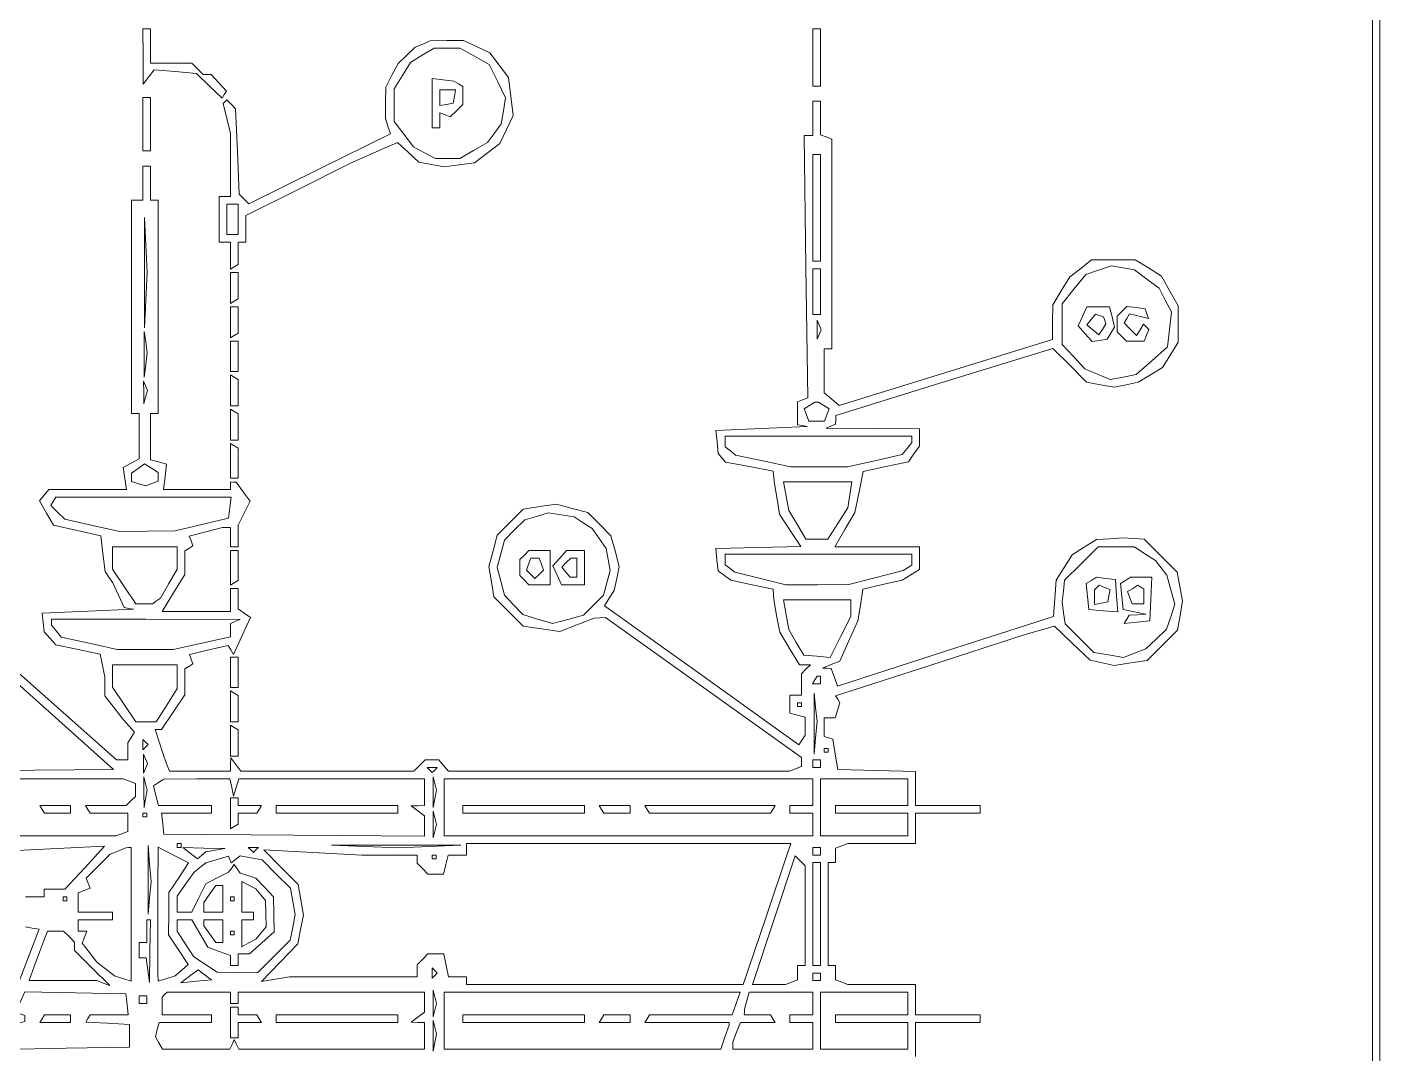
# Paper-space layout 'AN-05-DGE-020' of a CAD drawing. Header units: metres, sheet in millimetres. Extents: x 12 to 193, y 4 to 291.
# Drawn here: x 147.92 to 192.59, y 181.12 to 215.02 of the extents above; entities that cross this region are included whole.
import ezdxf

# ---------------------------------------------------------------- set-up
doc = ezdxf.new("R2010")
doc.units = ezdxf.units.M
doc.layers.add('DGE_CONTORNOS', color=7, linetype='Continuous', lineweight=0)
doc.layers.add('DGE_DATOS', color=7, linetype='Continuous', lineweight=0)

# ---------------------------------------------------------------- blocks, each defined once
blk = doc.blocks.new('LP_REF_DGE_MT_020')
at = {"layer": 'DGE_CONTORNOS'}
for points in [[(29.454, 147.095), (29.454, 24.935), (111.022, 24.935), (192.59, 24.935), (192.59, 147.095), (192.59, 269.255), (111.022, 269.255), (29.454, 269.255)], [(192.339, 208.239), (192.339, 147.474), (186.212, 147.442), (180.085, 147.409), (180.051, 144.864), (180.017, 142.319), (111.459, 142.319), (42.902, 142.319), (42.902, 205.661), (42.902, 269.004), (117.62, 269.004), (192.339, 269.004)], [(151.747, 214.051), (151.751, 213.139), (151.93, 213.375), (152.108, 213.611), (152.81, 213.553), (153.511, 213.495), (153.932, 213.086), (154.354, 212.678), (154.427, 212.795), (154.499, 212.913), (154.248, 213.183), (153.996, 213.454), (153.866, 213.454), (153.736, 213.454), (153.548, 213.642), (153.359, 213.831), (152.677, 213.831), (151.994, 213.831), (151.994, 214.396), (151.994, 214.962), (151.869, 214.962), (151.743, 214.962)], [(173.863, 214.019), (173.863, 213.077), (173.989, 213.077), (174.115, 213.077), (174.115, 214.019), (174.115, 214.962), (173.989, 214.962), (173.863, 214.962)], [(160.981, 214.463), (160.729, 214.358), (160.448, 214.091), (160.167, 213.823), (159.965, 213.434), (159.764, 213.044), (159.756, 212.526), (159.749, 212.008), (159.831, 211.752), (159.912, 211.496), (157.577, 210.34), (155.241, 209.184), (155.08, 209.344), (154.92, 209.505), (154.861, 210.917), (154.803, 212.329), (154.658, 212.474), (154.512, 212.62), (154.454, 212.562), (154.396, 212.504), (154.512, 212.005), (154.628, 211.506), (154.631, 210.469), (154.634, 209.432), (154.445, 209.432), (154.257, 209.432), (154.257, 208.678), (154.257, 207.924), (154.445, 207.924), (154.634, 207.924), (154.634, 207.476), (154.634, 207.029), (154.759, 207.107), (154.885, 207.184), (154.885, 207.554), (154.885, 207.924), (155.011, 207.924), (155.137, 207.924), (155.137, 208.363), (155.137, 208.802), (156.865, 209.664), (158.593, 210.527), (159.37, 210.872), (160.146, 211.218), (160.499, 210.89), (160.852, 210.563), (161.27, 210.485), (161.688, 210.406), (162.187, 210.473), (162.687, 210.54), (163.104, 210.859), (163.522, 211.177), (163.743, 211.644), (163.965, 212.11), (163.891, 212.733), (163.817, 213.356), (163.506, 213.764), (163.194, 214.172), (162.76, 214.378), (162.325, 214.585), (161.779, 214.577), (161.232, 214.569)], [(162.692, 214.059), (163.18, 213.784), (163.447, 213.234), (163.713, 212.683), (163.644, 212.255), (163.574, 211.827), (163.346, 211.517), (163.117, 211.208), (162.66, 210.948), (162.203, 210.689), (161.806, 210.689), (161.408, 210.689), (161.044, 210.877), (160.68, 211.065), (160.359, 211.486), (160.038, 211.906), (160.038, 212.445), (160.038, 212.984), (160.308, 213.42), (160.577, 213.856), (160.968, 214.094), (161.358, 214.332), (161.781, 214.333), (162.203, 214.333)], [(161.295, 212.508), (161.295, 211.694), (161.421, 211.694), (161.546, 211.694), (161.546, 211.941), (161.546, 212.189), (161.719, 212.123), (161.891, 212.057), (162.096, 212.261), (162.3, 212.466), (162.3, 212.764), (162.3, 213.062), (162.157, 213.151), (162.013, 213.239), (161.654, 213.281), (161.295, 213.323)], [(151.743, 211.82), (151.743, 210.94), (151.869, 210.94), (151.994, 210.94), (151.994, 211.82), (151.994, 212.699), (151.869, 212.699), (151.743, 212.699)], [(162.025, 212.732), (161.983, 212.514), (161.765, 212.472), (161.546, 212.43), (161.546, 212.69), (161.546, 212.951), (161.807, 212.951), (162.068, 212.951)], [(174.115, 209.055), (174.115, 207.295), (173.989, 207.295), (173.863, 207.295), (173.863, 209.055), (173.863, 210.814), (173.989, 210.814), (174.115, 210.814)], [(154.885, 208.678), (154.885, 208.175), (154.697, 208.175), (154.508, 208.175), (154.508, 208.678), (154.508, 209.18), (154.697, 209.18), (154.885, 209.18)], [(151.836, 206.007), (151.793, 205.096), (151.793, 206.918), (151.793, 208.741), (151.836, 207.829), (151.88, 206.918)], [(154.634, 206.408), (154.634, 205.898), (154.759, 205.976), (154.885, 206.053), (154.885, 206.486), (154.885, 206.918), (154.759, 206.918), (154.634, 206.918)], [(174.115, 206.29), (174.115, 205.536), (173.989, 205.536), (173.863, 205.536), (173.863, 206.29), (173.863, 207.044), (173.989, 207.044), (174.115, 207.044)], [(184.892, 206.706), (185.301, 206.403), (185.503, 206.011), (185.705, 205.62), (185.641, 205.044), (185.576, 204.467), (185.061, 204.01), (184.545, 203.553), (184.113, 203.471), (183.68, 203.39), (183.265, 203.568), (182.85, 203.745), (182.473, 204.146), (182.096, 204.547), (182.096, 205.218), (182.096, 205.889), (182.485, 206.372), (182.873, 206.855), (183.301, 207), (183.729, 207.145), (184.106, 207.078), (184.484, 207.01)], [(154.634, 205.277), (154.634, 204.767), (154.759, 204.845), (154.885, 204.922), (154.885, 205.355), (154.885, 205.787), (154.759, 205.787), (154.634, 205.787)], [(182.764, 205.473), (182.621, 205.16), (182.854, 204.902), (183.087, 204.645), (183.333, 204.682), (183.578, 204.719), (183.704, 204.919), (183.829, 205.12), (183.746, 205.453), (183.662, 205.787), (183.284, 205.787), (182.907, 205.787)], [(183.5, 205.339), (183.537, 205.222), (183.423, 205.041), (183.309, 204.861), (183.109, 205.026), (182.909, 205.192), (183.055, 205.368), (183.202, 205.544), (183.332, 205.501), (183.462, 205.457)], [(184.074, 205.642), (183.918, 205.485), (183.918, 205.222), (183.918, 204.958), (184.069, 204.807), (184.22, 204.656), (184.513, 204.656), (184.806, 204.656), (184.88, 204.85), (184.954, 205.044), (184.869, 205.129), (184.784, 205.214), (184.67, 205.029), (184.555, 204.845), (184.347, 205.052), (184.14, 205.26), (184.231, 205.408), (184.322, 205.556), (184.635, 205.478), (184.948, 205.399), (184.895, 205.562), (184.841, 205.724), (184.536, 205.761), (184.23, 205.798)], [(174.072, 204.876), (174.009, 204.719), (174.009, 205.033), (174.009, 205.347), (174.072, 205.19), (174.136, 205.033)], [(151.834, 203.873), (151.783, 203.462), (151.782, 204.216), (151.781, 204.97), (151.833, 204.627), (151.885, 204.283)], [(154.634, 204.153), (154.634, 203.651), (154.759, 203.651), (154.885, 203.651), (154.885, 204.153), (154.885, 204.656), (154.759, 204.656), (154.634, 204.656)], [(151.83, 202.805), (151.772, 202.582), (151.768, 202.959), (151.763, 203.336), (151.826, 203.182), (151.888, 203.027)], [(154.634, 203.03), (154.634, 202.519), (154.759, 202.519), (154.885, 202.519), (154.885, 202.952), (154.885, 203.384), (154.759, 203.462), (154.634, 203.54)], [(154.634, 201.898), (154.634, 201.388), (154.759, 201.388), (154.885, 201.388), (154.885, 201.821), (154.885, 202.253), (154.759, 202.331), (154.634, 202.409)], [(174.227, 202.53), (174.403, 202.419), (174.325, 202.218), (174.248, 202.017), (173.989, 202.017), (173.73, 202.017), (173.653, 202.218), (173.575, 202.419), (173.751, 202.53), (173.926, 202.641), (173.989, 202.641), (174.052, 202.641)], [(177.131, 201.412), (177.131, 201.311), (176.974, 201.11), (176.817, 200.91), (175.912, 200.709), (175.008, 200.509), (174.067, 200.509), (173.126, 200.509), (172.216, 200.7), (171.306, 200.891), (171.139, 201.03), (170.973, 201.168), (170.973, 201.341), (170.973, 201.514), (174.052, 201.514), (177.131, 201.514)], [(154.634, 200.705), (154.634, 200.132), (154.759, 200.132), (154.885, 200.132), (154.885, 200.627), (154.885, 201.122), (154.759, 201.2), (154.634, 201.278)], [(152.246, 200.178), (152.246, 200.033), (152.04, 199.954), (151.833, 199.875), (151.6, 199.949), (151.366, 200.023), (151.366, 200.158), (151.366, 200.292), (151.58, 200.449), (151.793, 200.605), (152.02, 200.464), (152.246, 200.322)], [(175.084, 199.579), (175.015, 199.153), (174.689, 198.637), (174.363, 198.121), (174, 198.121), (173.637, 198.121), (173.354, 198.592), (173.071, 199.063), (172.981, 199.535), (172.892, 200.006), (174.022, 200.006), (175.153, 200.006)], [(154.611, 199.159), (154.571, 198.814), (153.691, 198.603), (152.811, 198.393), (151.894, 198.382), (150.976, 198.372), (150.071, 198.573), (149.167, 198.774), (148.931, 199), (148.696, 199.226), (148.782, 199.365), (148.867, 199.503), (151.759, 199.503), (154.65, 199.503)], [(166.281, 198.661), (166.58, 198.465), (166.81, 198.136), (167.041, 197.806), (167.107, 197.445), (167.173, 197.084), (167.06, 196.675), (166.947, 196.267), (166.618, 195.937), (166.289, 195.608), (165.776, 195.47), (165.264, 195.332), (164.773, 195.479), (164.282, 195.626), (163.982, 195.949), (163.683, 196.273), (163.56, 196.729), (163.437, 197.186), (163.561, 197.638), (163.686, 198.09), (164.017, 198.421), (164.348, 198.751), (164.738, 198.868), (165.128, 198.986), (165.555, 198.921), (165.982, 198.856)], [(152.874, 197.499), (152.874, 197.13), (152.597, 196.651), (152.32, 196.173), (152.189, 196.08), (152.057, 195.988), (151.783, 195.986), (151.51, 195.984), (151.124, 196.556), (150.738, 197.128), (150.738, 197.499), (150.738, 197.869), (151.806, 197.869), (152.874, 197.869)], [(154.634, 197.171), (154.634, 196.598), (154.759, 196.675), (154.885, 196.753), (154.885, 197.248), (154.885, 197.744), (154.759, 197.744), (154.634, 197.744)], [(164.337, 197.593), (164.186, 197.442), (164.186, 197.178), (164.186, 196.914), (164.337, 196.763), (164.487, 196.613), (164.839, 196.613), (165.191, 196.613), (165.191, 197.178), (165.191, 197.744), (164.839, 197.744), (164.487, 197.744)], [(164.898, 197.295), (164.973, 197.098), (164.831, 196.956), (164.688, 196.814), (164.546, 196.956), (164.404, 197.098), (164.479, 197.295), (164.555, 197.492), (164.688, 197.492), (164.822, 197.492)], [(165.505, 197.492), (165.277, 197.24), (165.42, 196.926), (165.563, 196.613), (165.943, 196.613), (166.322, 196.613), (166.322, 197.178), (166.322, 197.744), (166.028, 197.744), (165.733, 197.744)], [(166.071, 197.178), (166.071, 196.864), (165.961, 196.864), (165.85, 196.864), (165.712, 197.03), (165.574, 197.197), (165.722, 197.344), (165.87, 197.492), (165.97, 197.492), (166.071, 197.492)], [(177.131, 197.437), (177.131, 197.256), (176.991, 197.169), (176.851, 197.083), (175.954, 196.85), (175.057, 196.617), (174.015, 196.615), (172.972, 196.613), (172.13, 196.819), (171.287, 197.026), (171.13, 197.149), (170.973, 197.272), (170.973, 197.445), (170.973, 197.618), (174.052, 197.618), (177.131, 197.618)], [(184.831, 197.638), (185.179, 197.409), (185.363, 197.168), (185.548, 196.927), (185.682, 196.447), (185.817, 195.968), (185.682, 195.557), (185.546, 195.146), (185.203, 194.819), (184.861, 194.492), (184.489, 194.352), (184.118, 194.211), (183.627, 194.294), (183.137, 194.377), (182.665, 194.85), (182.192, 195.322), (182.144, 195.685), (182.096, 196.047), (182.137, 196.406), (182.178, 196.764), (182.73, 197.317), (183.283, 197.869), (183.883, 197.869), (184.484, 197.868)], [(183.06, 196.755), (182.894, 196.649), (182.935, 196.222), (182.975, 195.796), (183.454, 195.756), (183.933, 195.717), (183.894, 196.249), (183.855, 196.781), (183.541, 196.821), (183.227, 196.86)], [(183.64, 196.253), (183.601, 196.05), (183.382, 196.008), (183.164, 195.966), (183.164, 196.205), (183.164, 196.445), (183.239, 196.52), (183.314, 196.595), (183.496, 196.525), (183.679, 196.455)], [(184.191, 196.755), (184.025, 196.649), (184.066, 196.223), (184.106, 195.797), (184.484, 195.717), (184.861, 195.637), (184.585, 195.622), (184.31, 195.607), (184.227, 195.473), (184.143, 195.338), (184.565, 195.378), (184.986, 195.419), (185.024, 196.141), (185.062, 196.864), (184.71, 196.862), (184.358, 196.86)], [(184.798, 196.228), (184.798, 195.984), (184.605, 195.984), (184.413, 195.984), (184.336, 196.185), (184.258, 196.387), (184.428, 196.491), (184.597, 196.596), (184.697, 196.534), (184.798, 196.472)], [(175.12, 195.84), (175.12, 195.569), (174.777, 194.891), (174.433, 194.213), (173.997, 194.25), (173.561, 194.287), (173.316, 194.709), (173.071, 195.131), (172.981, 195.62), (172.892, 196.11), (174.006, 196.11), (175.12, 196.11)], [(154.791, 195.398), (154.634, 195.335), (154.634, 195.113), (154.634, 194.892), (153.688, 194.684), (152.741, 194.476), (151.818, 194.476), (150.894, 194.476), (149.968, 194.679), (149.041, 194.882), (148.884, 195.08), (148.727, 195.278), (148.727, 195.38), (148.727, 195.481), (151.837, 195.472), (154.948, 195.462)], [(152.874, 193.578), (152.874, 193.183), (152.529, 192.636), (152.183, 192.089), (151.846, 192.088), (151.51, 192.088), (151.124, 192.66), (150.738, 193.232), (150.738, 193.603), (150.738, 193.973), (151.806, 193.973), (152.874, 193.973)], [(154.634, 193.722), (154.634, 193.219), (154.759, 193.219), (154.885, 193.219), (154.885, 193.722), (154.885, 194.225), (154.759, 194.225), (154.634, 194.225)], [(174.115, 193.471), (174.115, 193.345), (173.982, 193.345), (173.848, 193.345), (173.926, 193.471), (174.004, 193.596), (174.059, 193.596), (174.115, 193.596)], [(154.634, 192.598), (154.634, 192.088), (154.759, 192.088), (154.885, 192.088), (154.885, 192.521), (154.885, 192.953), (154.759, 193.031), (154.634, 193.108)], [(173.955, 191.557), (173.907, 191.02), (173.906, 192.025), (173.906, 193.031), (173.955, 192.563), (174.004, 192.095)], [(173.486, 192.654), (173.486, 192.591), (173.423, 192.591), (173.361, 192.591), (173.361, 192.654), (173.361, 192.716), (173.423, 192.716), (173.486, 192.716)], [(154.634, 191.467), (154.634, 190.957), (154.759, 190.957), (154.885, 190.957), (154.885, 191.389), (154.885, 191.822), (154.759, 191.9), (154.634, 191.977)], [(151.827, 191.25), (151.743, 191.166), (151.743, 191.334), (151.743, 191.502), (151.827, 191.418), (151.911, 191.334)], [(174.366, 191.146), (174.366, 191.083), (174.303, 191.083), (174.24, 191.083), (174.24, 191.146), (174.24, 191.208), (174.303, 191.208), (174.366, 191.208)], [(151.826, 190.549), (151.763, 190.391), (151.763, 190.706), (151.763, 191.02), (151.826, 190.863), (151.89, 190.706)], [(174.115, 190.706), (174.115, 190.58), (173.989, 190.58), (173.863, 190.58), (173.863, 190.706), (173.863, 190.831), (173.989, 190.831), (174.115, 190.831)], [(161.379, 190.496), (161.295, 190.412), (161.211, 190.496), (161.127, 190.58), (161.295, 190.58), (161.463, 190.58)], [(151.832, 189.545), (151.777, 189.26), (151.775, 189.763), (151.772, 190.266), (151.829, 190.047), (151.887, 189.829)], [(154.672, 189.92), (154.728, 189.637), (154.821, 189.92), (154.914, 190.203), (157.979, 190.203), (161.044, 190.203), (161.044, 189.763), (161.044, 189.323), (160.824, 189.319), (160.604, 189.315), (160.824, 189.148), (161.044, 188.981), (161.044, 188.647), (161.044, 188.313), (156.739, 188.347), (152.434, 188.381), (152.395, 188.726), (152.355, 189.072), (153.18, 189.072), (154.005, 189.072), (154.005, 189.197), (154.005, 189.323), (153.128, 189.323), (152.251, 189.323), (152.168, 189.651), (152.086, 189.979), (152.26, 190.089), (152.434, 190.199), (153.525, 190.201), (154.616, 190.203)], [(161.384, 189.545), (161.329, 189.26), (161.327, 189.763), (161.324, 190.266), (161.381, 190.047), (161.439, 189.829)], [(173.863, 189.763), (173.863, 189.323), (173.486, 189.323), (173.109, 189.323), (173.109, 189.197), (173.109, 189.072), (173.486, 189.072), (173.863, 189.072), (173.863, 188.695), (173.863, 188.318), (167.775, 188.318), (161.686, 188.318), (161.686, 189.26), (161.686, 190.203), (167.775, 190.203), (173.863, 190.203)], [(177.005, 189.763), (177.005, 189.323), (175.811, 189.323), (174.617, 189.323), (174.617, 189.197), (174.617, 189.072), (175.811, 189.072), (177.005, 189.072), (177.005, 188.695), (177.005, 188.318), (175.56, 188.318), (174.115, 188.318), (174.115, 189.26), (174.115, 190.203), (175.56, 190.203), (177.005, 190.203)], [(154.634, 189.064), (154.634, 188.554), (154.759, 188.632), (154.885, 188.71), (154.885, 188.891), (154.885, 189.072), (155.192, 189.072), (155.499, 189.072), (155.576, 189.197), (155.654, 189.323), (155.27, 189.323), (154.885, 189.323), (154.885, 189.449), (154.885, 189.575), (154.759, 189.575), (154.634, 189.575)], [(148.412, 189.197), (148.49, 189.072), (148.923, 189.072), (149.355, 189.072), (149.355, 189.197), (149.355, 189.323), (148.845, 189.323), (148.335, 189.323)], [(151.869, 189.009), (151.869, 188.946), (151.806, 188.946), (151.743, 188.946), (151.743, 189.009), (151.743, 189.072), (151.806, 189.072), (151.869, 189.072)], [(156.142, 189.197), (156.142, 189.072), (158.153, 189.072), (160.164, 189.072), (160.164, 189.197), (160.164, 189.323), (158.153, 189.323), (156.142, 189.323)], [(161.382, 188.475), (161.324, 188.255), (161.324, 188.695), (161.324, 189.135), (161.382, 188.915), (161.439, 188.695)], [(162.3, 189.197), (162.3, 189.072), (164.311, 189.072), (166.322, 189.072), (166.322, 189.197), (166.322, 189.323), (164.311, 189.323), (162.3, 189.323)], [(166.888, 189.197), (166.966, 189.072), (167.398, 189.072), (167.831, 189.072), (167.831, 189.197), (167.831, 189.323), (167.32, 189.323), (166.81, 189.323)], [(168.396, 189.197), (168.474, 189.072), (170.47, 189.072), (172.466, 189.072), (172.544, 189.197), (172.621, 189.323), (170.47, 189.323), (168.318, 189.323)], [(151.356, 185.735), (151.355, 183.528), (151.078, 183.615), (150.8, 183.702), (150.51, 183.929), (150.22, 184.155), (149.976, 184.466), (149.731, 184.776), (149.808, 184.976), (149.885, 185.176), (149.746, 185.176), (149.606, 185.176), (149.606, 185.364), (149.606, 185.553), (150.172, 185.553), (150.738, 185.553), (150.738, 185.678), (150.738, 185.804), (150.172, 185.804), (149.606, 185.804), (149.606, 186.122), (149.606, 186.44), (149.802, 186.516), (149.998, 186.591), (149.933, 186.759), (149.869, 186.927), (150.262, 187.32), (150.655, 187.714), (150.916, 187.819), (151.178, 187.925), (151.267, 187.933), (151.357, 187.941)], [(151.961, 186.272), (151.913, 185.741), (151.913, 186.872), (151.914, 188.004), (151.961, 187.403), (152.009, 186.802)], [(152.927, 186.942), (152.602, 186.452), (152.596, 185.751), (152.59, 185.05), (152.914, 184.56), (153.237, 184.071), (153.024, 183.884), (152.811, 183.697), (152.529, 183.611), (152.246, 183.525), (152.237, 183.785), (152.229, 184.045), (152.229, 184.673), (152.229, 185.301), (152.237, 186.624), (152.246, 187.946), (152.749, 187.689), (153.251, 187.433)], [(153, 188.004), (153, 187.941), (152.937, 187.941), (152.874, 187.941), (152.874, 188.004), (152.874, 188.066), (152.937, 188.066), (153, 188.066)], [(154.803, 187.547), (154.948, 187.667), (155.312, 187.597), (155.675, 187.527), (156.143, 187.06), (156.61, 186.593), (156.692, 186.158), (156.773, 185.724), (156.689, 185.3), (156.604, 184.877), (156.064, 184.337), (155.524, 183.798), (154.859, 183.808), (154.194, 183.818), (153.81, 184.074), (153.427, 184.33), (153.15, 184.751), (152.874, 185.172), (152.874, 185.363), (152.874, 185.553), (153.113, 185.553), (153.352, 185.553), (153.619, 185.101), (153.885, 184.649), (154.26, 184.508), (154.634, 184.367), (154.634, 184.206), (154.634, 184.045), (154.759, 184.045), (154.885, 184.045), (154.885, 184.233), (154.885, 184.422), (155.072, 184.422), (155.258, 184.422), (155.669, 184.788), (156.079, 185.155), (156.067, 185.734), (156.055, 186.312), (155.764, 186.622), (155.474, 186.931), (155.211, 187.013), (154.948, 187.095), (154.854, 187.235), (154.759, 187.375), (154.665, 187.249), (154.571, 187.124), (154.194, 186.933), (153.817, 186.743), (153.587, 186.274), (153.356, 185.804), (153.115, 185.804), (152.874, 185.804), (152.874, 186.068), (152.874, 186.331), (153.152, 186.727), (153.431, 187.124), (153.624, 187.279), (153.817, 187.435), (154.194, 187.541), (154.571, 187.647), (154.615, 187.537), (154.658, 187.427)], [(154.131, 187.849), (153.817, 187.791), (153.681, 187.679), (153.545, 187.568), (153.304, 187.75), (153.063, 187.933), (153.754, 187.92), (154.445, 187.906)], [(155.472, 187.857), (155.388, 187.773), (155.304, 187.857), (155.22, 187.941), (155.388, 187.941), (155.555, 187.941)], [(173.08, 187.909), (173.023, 187.752), (172.295, 185.584), (171.567, 183.416), (166.997, 183.416), (162.426, 183.416), (162.426, 183.542), (162.426, 183.668), (162.128, 183.668), (161.829, 183.668), (161.754, 184.045), (161.678, 184.422), (161.415, 184.422), (161.151, 184.422), (160.972, 184.242), (160.792, 184.063), (160.792, 183.865), (160.792, 183.668), (158.687, 183.666), (156.582, 183.665), (156.119, 183.588), (155.656, 183.512), (156.259, 184.137), (156.861, 184.762), (156.95, 185.235), (157.039, 185.708), (156.953, 186.213), (156.868, 186.718), (156.3, 187.287), (155.731, 187.856), (157.35, 187.773), (158.97, 187.69), (159.881, 187.69), (160.792, 187.689), (160.792, 187.555), (160.792, 187.42), (160.972, 187.24), (161.151, 187.061), (161.409, 187.061), (161.667, 187.061), (161.746, 187.375), (161.825, 187.689), (162.126, 187.689), (162.426, 187.689), (162.426, 187.878), (162.426, 188.066), (167.781, 188.066), (173.136, 188.066)], [(161.207, 187.973), (160.176, 187.931), (159.07, 187.973), (157.964, 188.015), (160.101, 188.015), (162.238, 188.015)], [(161.421, 187.626), (161.421, 187.564), (161.358, 187.564), (161.295, 187.564), (161.295, 187.626), (161.295, 187.689), (161.358, 187.689), (161.421, 187.689)], [(173.612, 185.687), (173.612, 184.045), (173.486, 184.045), (173.361, 184.045), (173.361, 183.807), (173.361, 183.569), (173.162, 183.493), (172.963, 183.416), (172.419, 183.416), (171.874, 183.416), (172.579, 185.538), (173.283, 187.659), (173.448, 187.495), (173.612, 187.33)], [(174.115, 187.815), (174.115, 187.689), (173.989, 187.689), (173.863, 187.689), (173.863, 187.815), (173.863, 187.941), (173.989, 187.941), (174.115, 187.941)], [(174.115, 185.741), (174.115, 184.045), (173.989, 184.045), (173.863, 184.045), (173.863, 185.741), (173.863, 187.438), (173.989, 187.438), (174.115, 187.438)], [(155.631, 186.38), (155.79, 186.189), (155.802, 185.756), (155.814, 185.324), (155.643, 185.117), (155.471, 184.911), (155.241, 184.787), (155.011, 184.664), (155.011, 185.108), (155.011, 185.553), (155.199, 185.553), (155.388, 185.553), (155.388, 185.678), (155.388, 185.804), (155.199, 185.804), (155.011, 185.804), (155.011, 186.311), (155.011, 186.818), (155.241, 186.695), (155.471, 186.572)], [(149.229, 186.244), (149.229, 186.181), (149.167, 186.181), (149.104, 186.181), (149.104, 186.244), (149.104, 186.307), (149.167, 186.307), (149.229, 186.307)], [(154.382, 186.244), (154.382, 185.804), (154.068, 185.804), (153.754, 185.804), (153.754, 185.965), (153.754, 186.125), (153.95, 186.405), (154.145, 186.684), (154.264, 186.684), (154.382, 186.684)], [(154.759, 186.244), (154.759, 186.181), (154.697, 186.181), (154.634, 186.181), (154.634, 186.244), (154.634, 186.307), (154.697, 186.307), (154.759, 186.307)], [(151.974, 184.516), (151.954, 183.479), (151.904, 183.888), (151.853, 184.296), (151.735, 184.296), (151.617, 184.296), (151.617, 184.547), (151.617, 184.799), (151.743, 184.799), (151.869, 184.799), (151.869, 185.176), (151.869, 185.553), (151.932, 185.553), (151.994, 185.553)], [(154.382, 185.176), (154.382, 184.799), (154.264, 184.799), (154.145, 184.799), (153.95, 185.078), (153.754, 185.357), (153.754, 185.455), (153.754, 185.553), (154.068, 185.553), (154.382, 185.553)], [(149.301, 184.996), (149.481, 184.817), (149.481, 184.679), (149.481, 184.541), (150.063, 183.959), (150.645, 183.377), (150.43, 183.459), (150.214, 183.542), (149.099, 183.542), (147.984, 183.542), (148.154, 184.013), (148.324, 184.485), (148.459, 184.83), (148.595, 185.176), (148.858, 185.176), (149.122, 185.176)], [(154.759, 185.113), (154.759, 185.05), (154.697, 185.05), (154.634, 185.05), (154.634, 185.113), (154.634, 185.176), (154.697, 185.176), (154.759, 185.176)], [(153.981, 183.591), (154.02, 183.57), (153.506, 183.521), (152.991, 183.472), (153.276, 183.686), (153.561, 183.901), (153.752, 183.757), (153.943, 183.613)], [(161.379, 183.709), (161.295, 183.626), (161.295, 183.793), (161.295, 183.961), (161.379, 183.877), (161.463, 183.793)], [(174.115, 183.668), (174.115, 183.542), (173.989, 183.542), (173.863, 183.542), (173.863, 183.668), (173.863, 183.793), (173.989, 183.793), (174.115, 183.793)], [(151.217, 182.756), (151.257, 182.411), (150.628, 182.411), (149.998, 182.411), (149.925, 182.292), (149.851, 182.172), (150.577, 182.134), (151.303, 182.097), (151.303, 181.72), (151.303, 181.343), (149.203, 181.308), (147.104, 181.274), (147.242, 181.67), (147.38, 182.067), (147.614, 182.128), (147.847, 182.189), (147.847, 182.289), (147.847, 182.39), (147.691, 182.442), (147.536, 182.494), (147.69, 182.833), (147.845, 183.172), (149.511, 183.137), (151.178, 183.102)], [(161.382, 182.568), (161.324, 182.348), (161.324, 182.788), (161.324, 183.228), (161.382, 183.008), (161.439, 182.788)], [(151.869, 182.914), (151.869, 182.788), (151.743, 182.788), (151.617, 182.788), (151.617, 182.914), (151.617, 183.039), (151.743, 183.039), (151.869, 183.039)], [(154.634, 182.976), (154.634, 182.788), (154.759, 182.788), (154.885, 182.788), (154.885, 182.976), (154.885, 183.165), (157.964, 183.165), (161.044, 183.165), (161.044, 182.833), (161.044, 182.501), (160.824, 182.334), (160.604, 182.167), (160.824, 182.163), (161.044, 182.159), (161.044, 181.72), (161.044, 181.28), (157.975, 181.28), (154.906, 181.28), (154.833, 181.437), (154.759, 181.594), (154.686, 181.437), (154.613, 181.28), (153.498, 181.28), (152.384, 181.28), (152.268, 181.486), (152.153, 181.692), (152.214, 181.926), (152.275, 182.159), (153.14, 182.159), (154.005, 182.159), (154.005, 182.285), (154.005, 182.411), (153.188, 182.411), (152.372, 182.411), (152.372, 182.704), (152.372, 182.997), (152.455, 183.081), (152.539, 183.165), (153.586, 183.165), (154.634, 183.165)], [(171.331, 182.788), (171.199, 182.411), (169.837, 182.411), (168.474, 182.411), (168.396, 182.285), (168.318, 182.159), (169.708, 182.159), (171.098, 182.159), (171.098, 182.115), (171.098, 182.071), (170.96, 181.675), (170.822, 181.28), (166.254, 181.28), (161.686, 181.28), (161.686, 182.222), (161.686, 183.165), (166.574, 183.165), (171.462, 183.165)], [(173.863, 182.788), (173.863, 182.411), (173.486, 182.411), (173.109, 182.411), (173.109, 182.285), (173.109, 182.159), (173.486, 182.159), (173.863, 182.159), (173.863, 181.72), (173.863, 181.28), (172.544, 181.28), (171.224, 181.28), (171.224, 181.397), (171.224, 181.515), (171.347, 181.837), (171.469, 182.159), (172.045, 182.159), (172.621, 182.159), (172.544, 182.285), (172.466, 182.411), (172.033, 182.411), (171.601, 182.411), (171.603, 182.505), (171.604, 182.599), (171.68, 182.882), (171.756, 183.165), (172.81, 183.165), (173.863, 183.165)], [(177.005, 182.788), (177.005, 182.411), (175.811, 182.411), (174.617, 182.411), (174.617, 182.285), (174.617, 182.159), (175.811, 182.159), (177.005, 182.159), (177.005, 181.72), (177.005, 181.28), (175.56, 181.28), (174.115, 181.28), (174.115, 182.222), (174.115, 183.165), (175.56, 183.165), (177.005, 183.165)], [(148.412, 182.285), (148.335, 182.159), (148.845, 182.159), (149.355, 182.159), (149.355, 182.285), (149.355, 182.411), (148.923, 182.411), (148.49, 182.411)], [(154.634, 182.159), (154.634, 181.657), (154.759, 181.657), (154.885, 181.657), (154.885, 181.908), (154.885, 182.159), (155.27, 182.159), (155.654, 182.159), (155.576, 182.285), (155.499, 182.411), (155.192, 182.411), (154.885, 182.411), (154.885, 182.536), (154.885, 182.662), (154.759, 182.662), (154.634, 182.662)], [(156.142, 182.285), (156.142, 182.159), (158.153, 182.159), (160.164, 182.159), (160.164, 182.285), (160.164, 182.411), (158.153, 182.411), (156.142, 182.411)], [(162.3, 182.285), (162.3, 182.159), (164.311, 182.159), (166.322, 182.159), (166.322, 182.285), (166.322, 182.411), (164.311, 182.411), (162.3, 182.411)], [(166.888, 182.285), (166.81, 182.159), (167.32, 182.159), (167.831, 182.159), (167.831, 182.285), (167.831, 182.411), (167.398, 182.411), (166.966, 182.411)], [(161.384, 181.501), (161.329, 181.217), (161.327, 181.72), (161.324, 182.222), (161.381, 182.004), (161.439, 181.785)]]:
    blk.add_lwpolyline(points, close=True, dxfattribs=at)
for points in [[(146.511, 194.318), (148.642, 192.418), (150.773, 190.517), (146.865, 190.484)], [(177.257, 181.037), (177.257, 181.598), (177.257, 182.159), (178.325, 182.159), (179.393, 182.159), (179.393, 182.285), (179.393, 182.411), (178.325, 182.411), (177.257, 182.411), (177.257, 182.914), (177.257, 183.416), (176.136, 183.416), (175.015, 183.416), (174.816, 183.493), (174.617, 183.569), (174.617, 183.807), (174.617, 184.045), (174.492, 184.045), (174.366, 184.045), (174.366, 185.741), (174.366, 187.438), (174.492, 187.438), (174.617, 187.438), (174.617, 187.676), (174.617, 187.914), (174.816, 187.99), (175.015, 188.066), (176.136, 188.066), (177.257, 188.066), (177.257, 188.569), (177.257, 189.072), (178.325, 189.072), (179.393, 189.072), (179.393, 189.197), (179.393, 189.323), (178.325, 189.323), (177.257, 189.323), (177.257, 189.884), (177.257, 190.445), (175.97, 190.481), (174.684, 190.517), (174.603, 191.015), (174.523, 191.512), (174.382, 191.559), (174.24, 191.606), (174.24, 191.91), (174.24, 192.214), (174.42, 192.214), (174.6, 192.214), (174.68, 192.464), (174.759, 192.714), (174.688, 192.83), (174.616, 192.945), (177.728, 193.952), (180.839, 194.958), (181.341, 195.104), (181.844, 195.25), (182.43, 194.687), (183.017, 194.124), (183.416, 194.036), (183.815, 193.948), (184.361, 194.03), (184.907, 194.112), (185.408, 194.613), (185.908, 195.113), (185.99, 195.597), (186.072, 196.08), (185.982, 196.556), (185.893, 197.032), (185.349, 197.576), (184.804, 198.121), (184.455, 198.143), (184.106, 198.166), (183.667, 198.134), (183.227, 198.102), (182.825, 197.854), (182.422, 197.605), (182.162, 197.184), (181.901, 196.762), (181.854, 196.164), (181.807, 195.566), (178.244, 194.416), (174.68, 193.265), (174.575, 193.556), (174.471, 193.848), (174.324, 193.856), (174.177, 193.864), (174.466, 193.979), (174.755, 194.095), (175.052, 194.757), (175.349, 195.419), (175.432, 195.942), (175.516, 196.466), (176.166, 196.616), (176.817, 196.767), (177.1, 196.944), (177.382, 197.121), (177.382, 197.495), (177.382, 197.869), (175.988, 197.869), (174.594, 197.869), (174.923, 198.432), (175.253, 198.995), (175.39, 199.675), (175.526, 200.355), (176.272, 200.513), (177.017, 200.671), (177.2, 200.932), (177.382, 201.193), (177.382, 201.479), (177.382, 201.765), (175.843, 201.775), (174.303, 201.785), (174.46, 201.849), (174.617, 201.912), (174.619, 202.059), (174.62, 202.205), (178.204, 203.311), (181.788, 204.417), (182.345, 203.86), (182.902, 203.303), (183.358, 203.218), (183.813, 203.133), (184.211, 203.217), (184.609, 203.301), (185.011, 203.545), (185.413, 203.789), (185.671, 204.206), (185.929, 204.623), (185.929, 205.219), (185.929, 205.816), (185.651, 206.31), (185.373, 206.805), (184.942, 207.071), (184.512, 207.337), (183.79, 207.337), (183.068, 207.337), (182.708, 207.055), (182.347, 206.773), (182.065, 206.312), (181.783, 205.85), (181.782, 205.277), (181.781, 204.705), (178.257, 203.617), (174.734, 202.53), (174.487, 202.741), (174.24, 202.952), (174.24, 203.679), (174.24, 204.405), (174.366, 204.405), (174.492, 204.405), (174.492, 207.865), (174.492, 211.325), (174.303, 211.397), (174.115, 211.47), (174.115, 212.022), (174.115, 212.574), (173.989, 212.574), (173.863, 212.574), (173.863, 212.008), (173.863, 211.443), (173.721, 211.443), (173.578, 211.443), (173.636, 207.112), (173.694, 202.781), (173.527, 202.717), (173.361, 202.653), (173.361, 202.272), (173.361, 201.891), (173.518, 201.866), (173.675, 201.841), (172.167, 201.772), (170.658, 201.703), (170.699, 201.327), (170.74, 200.951), (170.861, 200.806), (170.981, 200.661), (171.767, 200.513), (172.553, 200.365), (172.577, 200.154), (172.601, 199.943), (172.682, 199.44), (172.763, 198.938), (173.118, 198.408), (173.472, 197.877), (172.065, 197.842), (170.658, 197.806), (170.698, 197.437), (170.738, 197.068), (170.949, 196.914), (171.16, 196.76), (171.856, 196.612), (172.553, 196.464), (172.567, 196.255), (172.582, 196.047), (172.678, 195.545), (172.775, 195.044), (173.098, 194.509), (173.422, 193.973), (173.605, 193.973), (173.788, 193.973), (173.637, 193.822), (173.486, 193.672), (173.486, 193.32), (173.486, 192.968), (173.298, 192.968), (173.109, 192.968), (173.109, 192.668), (173.109, 192.369), (173.361, 192.303), (173.612, 192.237), (173.61, 191.943), (173.608, 191.648), (173.507, 191.489), (173.406, 191.33), (170.194, 193.623), (166.982, 195.915), (167.143, 196.17), (167.303, 196.424), (167.386, 196.822), (167.469, 197.22), (167.332, 197.727), (167.196, 198.233), (166.815, 198.614), (166.435, 198.994), (165.916, 199.134), (165.398, 199.274), (164.85, 199.192), (164.303, 199.109), (163.872, 198.679), (163.442, 198.248), (163.302, 197.73), (163.163, 197.213), (163.248, 196.711), (163.333, 196.209), (163.813, 195.729), (164.293, 195.248), (164.899, 195.157), (165.505, 195.066), (166.071, 195.286), (166.637, 195.506), (166.826, 195.521), (167.016, 195.535), (170.251, 193.224), (173.486, 190.912), (173.486, 190.76), (173.486, 190.607), (173.287, 190.531), (173.089, 190.454), (167.459, 190.454), (161.829, 190.454), (161.672, 190.643), (161.516, 190.831), (161.289, 190.831), (161.062, 190.831), (160.873, 190.643), (160.685, 190.454), (157.83, 190.454), (154.976, 190.454), (154.809, 190.674), (154.642, 190.894), (154.638, 190.674), (154.634, 190.454), (153.626, 190.454), (152.617, 190.454), (152.512, 190.737), (152.406, 191.02), (152.274, 191.428), (152.142, 191.837), (152.248, 191.837), (152.354, 191.837), (152.74, 192.409), (153.126, 192.98), (153.126, 193.407), (153.126, 193.833), (153.26, 193.916), (153.394, 193.999), (153.334, 194.156), (153.274, 194.312), (153.913, 194.46), (154.553, 194.608), (154.644, 194.459), (154.735, 194.311), (155.013, 194.92), (155.29, 195.528), (155.087, 195.675), (154.885, 195.823), (154.885, 196.155), (154.885, 196.487), (154.759, 196.487), (154.634, 196.487), (154.634, 196.11), (154.634, 195.733), (153.504, 195.733), (152.374, 195.733), (152.75, 196.344), (153.126, 196.955), (153.126, 197.342), (153.126, 197.729), (153.26, 197.812), (153.394, 197.895), (153.332, 198.058), (153.269, 198.221), (153.818, 198.359), (154.368, 198.498), (154.501, 198.498), (154.634, 198.498), (154.634, 198.184), (154.634, 197.869), (154.759, 197.869), (154.885, 197.869), (154.885, 198.227), (154.885, 198.585), (155.082, 198.978), (155.278, 199.372), (155.05, 199.685), (154.822, 199.998), (154.728, 200.002), (154.634, 200.006), (154.634, 199.88), (154.634, 199.755), (153.528, 199.755), (152.422, 199.755), (152.471, 200.177), (152.521, 200.599), (152.258, 200.668), (151.994, 200.736), (151.994, 201.502), (151.994, 202.268), (152.12, 202.268), (152.246, 202.268), (152.246, 205.787), (152.246, 209.306), (152.12, 209.306), (151.994, 209.306), (151.994, 209.872), (151.994, 210.437), (151.869, 210.437), (151.743, 210.437), (151.743, 209.872), (151.743, 209.306), (151.555, 209.306), (151.366, 209.306), (151.366, 205.787), (151.366, 202.268), (151.492, 202.268), (151.617, 202.268), (151.617, 201.518), (151.617, 200.769), (151.353, 200.628), (151.089, 200.486), (151.143, 200.12), (151.197, 199.755), (149.914, 199.755), (148.632, 199.755), (148.478, 199.569), (148.323, 199.383), (148.559, 198.98), (148.794, 198.577), (149.571, 198.404), (150.347, 198.232), (150.423, 197.642), (150.499, 197.052), (150.621, 196.864), (150.743, 196.675), (150.93, 196.267), (151.118, 195.858), (151.273, 195.833), (151.429, 195.808), (149.921, 195.739), (148.412, 195.67), (148.447, 195.362), (148.481, 195.055), (148.672, 194.844), (148.862, 194.634), (149.599, 194.478), (150.335, 194.321), (150.411, 193.943), (150.486, 193.565), (150.486, 193.253), (150.486, 192.941), (150.796, 192.546), (151.105, 192.151), (151.284, 191.946), (151.462, 191.741), (151.353, 191.569), (151.244, 191.397), (151.242, 191.114), (151.24, 190.831), (151.056, 190.831), (150.872, 190.831), (149.014, 192.479), (147.156, 194.128)], [(146.831, 190.203), (151.094, 190.203), (151.293, 190.127), (151.492, 190.05), (151.492, 189.838), (151.492, 189.625), (151.341, 189.474), (151.19, 189.323), (150.517, 189.323), (149.843, 189.323), (149.921, 189.197), (149.998, 189.072), (150.619, 189.072), (151.24, 189.072), (151.24, 188.771), (151.24, 188.47), (151.042, 188.394), (150.843, 188.318), (146.705, 188.318)], [(146.904, 187.81), (148.689, 187.895), (150.474, 187.979), (149.818, 187.269), (149.162, 186.558), (148.819, 186.558), (148.475, 186.558), (148.475, 186.433), (148.475, 186.307), (148.17, 186.307), (147.864, 186.307)], [(147.859, 185.317), (148.089, 185.278), (148.318, 185.239), (147.988, 184.384), (147.658, 183.53)]]:
    blk.add_lwpolyline(points, dxfattribs=at)

psp = doc.layouts.new('AN-05-DGE-020')

# ---------------------------------------------------------------- block references
at = {"layer": 'DGE_DATOS'}
psp.add_blockref('LP_REF_DGE_MT_020', (0, 0), dxfattribs=at)

doc.saveas('drawing.dxf')
